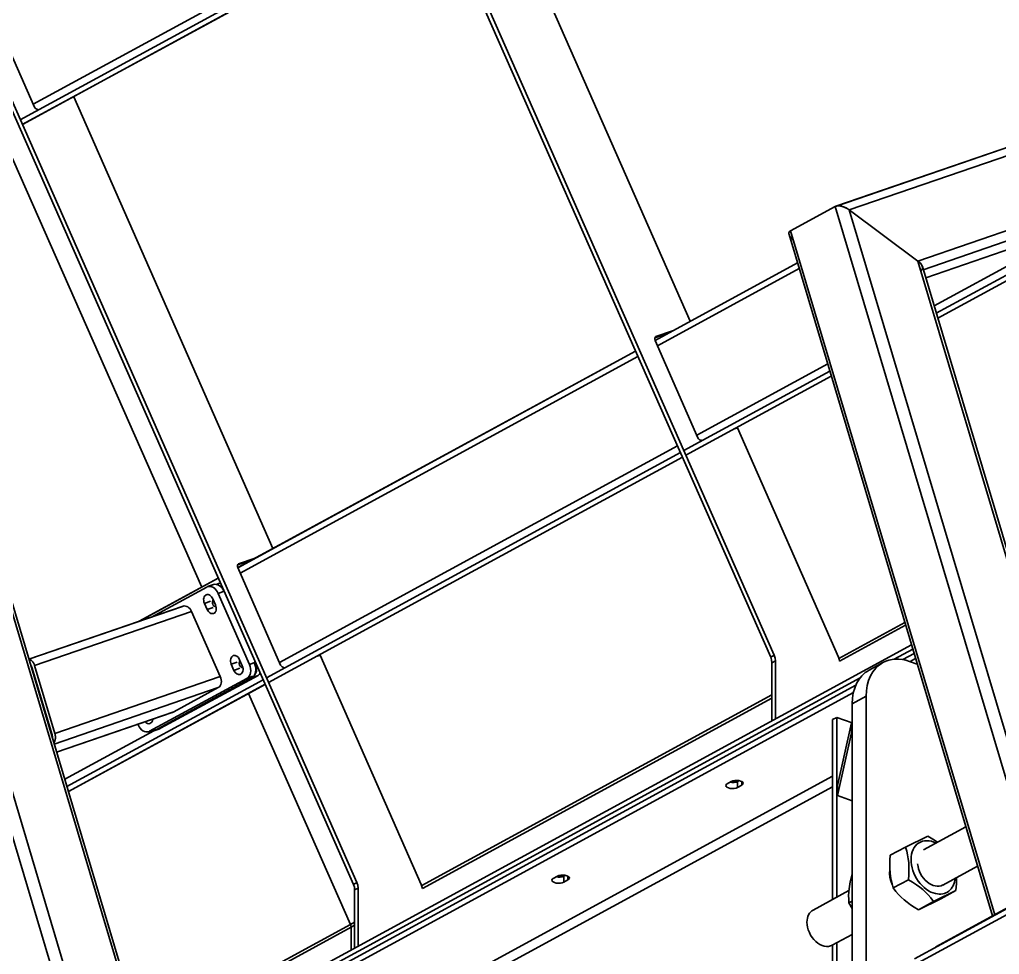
# Model space of a CAD drawing. Header units: millimetres. Extents: x 0 to 594, y 0 to 420.
# Drawn here: x 259.51 to 277.11, y 356.34 to 373.14 of the extents above; entities that cross this region are included whole.
import ezdxf

# ---------------------------------------------------------------- set-up
doc = ezdxf.new("R2010")
doc.units = ezdxf.units.MM

msp = doc.modelspace()

# ---------------------------------------------------------------- linework, layer by layer
at = {"color": 1, "lineweight": 35}
for p, q in [((273.002, 361.68), (261.37, 388.05)), ((273.065, 361.714), (261.432, 388.084)), ((265.506, 357.597), (253.874, 383.967)), ((265.568, 357.631), (253.936, 384.001)), ((253.783, 381.224), (263.497, 348.67)), ((253.863, 381.125), (263.554, 348.65)), ((253.207, 379.939), (262.431, 349.029)), ((253.107, 379.483), (262.208, 348.982)), ((267.979, 375.831), (271.558, 367.717)), ((259.754, 371.616), (266.902, 375.509)), ((259.522, 371.338), (266.956, 375.387)), ((259.558, 371.255), (266.992, 375.305)), ((259.559, 371.255), (266.993, 375.304)), ((259.003, 373.318), (259.775, 371.567)), ((260.431, 371.73), (260.482, 371.747)), ((260.482, 371.747), (264.061, 363.634)), ((259.788, 371.547), (259.775, 371.567)), ((259.804, 371.533), (259.788, 371.547)), ((259.822, 371.525), (259.804, 371.533)), ((259.84, 371.526), (259.822, 371.525)), ((262.781, 362.937), (259.198, 371.059)), ((259.198, 371.059), (262.781, 362.937)), ((274.171, 369.784), (278.053, 371.12)), ((274.186, 369.788), (278.041, 371.114)), ((274.413, 369.718), (278.205, 371.023)), ((275.977, 367.862), (281.344, 370.785)), ((276.003, 367.774), (281.38, 370.703)), ((276.003, 367.773), (281.38, 370.702)), ((278.72, 369.856), (275.646, 368.799)), ((274.159, 369.779), (273.359, 369.343)), ((273.359, 369.343), (274.159, 369.779)), ((274.171, 369.784), (274.159, 369.779)), ((274.159, 369.779), (274.16, 369.78)), ((274.159, 369.779), (274.159, 369.779)), ((274.159, 369.779), (277.826, 357.489)), ((274.16, 369.78), (274.161, 369.78)), ((274.161, 369.78), (274.162, 369.781)), ((274.162, 369.781), (274.163, 369.781)), ((274.163, 369.781), (274.164, 369.781)), ((274.164, 369.781), (274.165, 369.782)), ((274.165, 369.782), (274.166, 369.782)), ((274.166, 369.782), (274.167, 369.783)), ((274.167, 369.783), (274.168, 369.783)), ((274.168, 369.783), (274.169, 369.783)), ((274.169, 369.783), (274.17, 369.784)), ((274.17, 369.784), (274.17, 369.784)), ((274.17, 369.784), (274.171, 369.784)), ((274.185, 369.788), (274.171, 369.784)), ((274.171, 369.784), (274.184, 369.788)), ((274.184, 369.788), (274.199, 369.79)), ((274.2, 369.79), (274.185, 369.788)), ((274.199, 369.79), (274.214, 369.791)), ((274.217, 369.791), (274.2, 369.79)), ((274.214, 369.791), (274.231, 369.79)), ((274.235, 369.79), (274.217, 369.791)), ((274.231, 369.79), (274.248, 369.789)), ((274.255, 369.788), (274.235, 369.79)), ((274.248, 369.789), (274.266, 369.785)), ((274.274, 369.784), (274.255, 369.788)), ((274.266, 369.785), (274.285, 369.781)), ((274.295, 369.778), (274.274, 369.784)), ((274.285, 369.781), (274.304, 369.775)), ((274.315, 369.771), (274.295, 369.778)), ((274.304, 369.775), (274.323, 369.768)), ((274.336, 369.763), (274.315, 369.771)), ((274.323, 369.768), (274.342, 369.76)), ((274.356, 369.753), (274.336, 369.763)), ((274.342, 369.76), (274.361, 369.751)), ((274.376, 369.742), (274.356, 369.753)), ((274.361, 369.751), (274.379, 369.741)), ((274.395, 369.731), (274.376, 369.742)), ((274.379, 369.741), (274.396, 369.73)), ((274.413, 369.718), (274.395, 369.731)), ((274.396, 369.73), (274.413, 369.718)), ((275.646, 368.799), (274.413, 369.718)), ((274.413, 369.718), (275.646, 368.799)), ((274.413, 369.718), (278.048, 357.535)), ((275.743, 368.644), (278.684, 369.655)), ((273.329, 369.298), (273.331, 369.309)), ((273.33, 369.304), (273.329, 369.298)), ((273.329, 369.298), (273.329, 369.292)), ((273.33, 369.286), (273.329, 369.298)), ((273.329, 369.292), (273.33, 369.286)), ((273.331, 369.309), (273.33, 369.304)), ((273.33, 369.286), (273.331, 369.279)), ((273.333, 369.273), (273.33, 369.286)), ((273.331, 369.309), (273.335, 369.319)), ((273.333, 369.314), (273.331, 369.309)), ((273.335, 369.319), (273.333, 369.314)), ((273.335, 369.319), (273.341, 369.329)), ((273.338, 369.324), (273.335, 369.319)), ((273.341, 369.329), (273.338, 369.324)), ((273.341, 369.329), (273.349, 369.337)), ((273.345, 369.333), (273.341, 369.329)), ((273.349, 369.337), (273.345, 369.333)), ((273.349, 369.337), (273.359, 369.343)), ((273.354, 369.34), (273.349, 369.337)), ((273.359, 369.343), (273.354, 369.34)), ((273.359, 369.343), (277.026, 357.053)), ((273.331, 369.279), (273.333, 369.273)), ((273.333, 369.273), (273.335, 369.266)), ((273.338, 369.26), (273.333, 369.273)), ((273.333, 369.273), (276.986, 357.031)), ((273.335, 369.266), (273.338, 369.26)), ((273.338, 369.26), (273.341, 369.253)), ((273.345, 369.246), (273.338, 369.26)), ((273.341, 369.253), (273.345, 369.246)), ((273.345, 369.246), (273.349, 369.239)), ((273.354, 369.232), (273.345, 369.246)), ((273.349, 369.239), (273.354, 369.232)), ((273.354, 369.232), (273.359, 369.225)), ((273.365, 369.218), (273.354, 369.232)), ((273.359, 369.225), (273.365, 369.218)), ((273.365, 369.218), (273.371, 369.211)), ((273.378, 369.204), (273.365, 369.218)), ((273.371, 369.211), (273.378, 369.204)), ((273.378, 369.204), (273.385, 369.197)), ((273.392, 369.191), (273.378, 369.204)), ((273.385, 369.197), (273.392, 369.191)), ((273.392, 369.191), (273.4, 369.184)), ((273.408, 369.177), (273.392, 369.191)), ((273.4, 369.184), (273.408, 369.177)), ((275.787, 368.498), (277.885, 369.22)), ((275.787, 368.497), (277.872, 369.214)), ((270.924, 367.372), (273.484, 368.767)), ((270.924, 367.371), (273.484, 368.766)), ((275.655, 368.792), (275.646, 368.799)), ((275.646, 368.799), (275.663, 368.785)), ((275.646, 368.799), (279.114, 357.176)), ((275.663, 368.785), (275.655, 368.792)), ((275.671, 368.778), (275.663, 368.785)), ((275.663, 368.785), (275.678, 368.772)), ((275.679, 368.771), (275.671, 368.778)), ((275.678, 368.772), (275.692, 368.758)), ((275.686, 368.764), (275.679, 368.771)), ((275.692, 368.757), (275.686, 368.764)), ((275.692, 368.758), (275.703, 368.743)), ((275.938, 367.992), (277.528, 368.859)), ((270.966, 367.275), (273.515, 368.663)), ((275.699, 368.749), (275.692, 368.757)), ((275.704, 368.742), (275.699, 368.749)), ((275.711, 368.636), (275.701, 368.629)), ((275.701, 368.629), (275.706, 368.632)), ((275.703, 368.743), (275.713, 368.729)), ((275.709, 368.735), (275.704, 368.742)), ((275.706, 368.632), (275.711, 368.636)), ((275.714, 368.728), (275.709, 368.735)), ((275.719, 368.644), (275.711, 368.636)), ((275.711, 368.636), (275.715, 368.64)), ((275.713, 368.729), (275.721, 368.715)), ((275.718, 368.72), (275.714, 368.728)), ((275.715, 368.64), (275.719, 368.644)), ((275.721, 368.713), (275.718, 368.72)), ((275.725, 368.654), (275.719, 368.644)), ((275.719, 368.644), (275.722, 368.648)), ((275.721, 368.715), (275.726, 368.701)), ((275.724, 368.706), (275.721, 368.713)), ((275.722, 368.648), (275.725, 368.653)), ((275.727, 368.699), (275.724, 368.706)), ((275.729, 368.664), (275.725, 368.654)), ((275.725, 368.653), (275.727, 368.658)), ((275.726, 368.701), (275.729, 368.688)), ((275.728, 368.693), (275.727, 368.699)), ((275.727, 368.699), (279.171, 357.157)), ((275.727, 368.658), (275.729, 368.663)), ((275.73, 368.687), (275.728, 368.693)), ((275.729, 368.688), (275.73, 368.676)), ((275.73, 368.676), (275.729, 368.664)), ((275.729, 368.663), (275.73, 368.669)), ((275.73, 368.68), (275.73, 368.687)), ((275.73, 368.675), (275.73, 368.68)), ((275.73, 368.669), (275.73, 368.675)), ((271.238, 367.544), (270.94, 367.441)), ((270.918, 367.412), (270.924, 367.428)), ((270.918, 367.393), (270.918, 367.412)), ((270.924, 367.372), (270.918, 367.393)), ((270.92, 367.422), (271.176, 367.51)), ((270.924, 367.428), (270.935, 367.439)), ((270.924, 367.372), (271.696, 365.622)), ((270.94, 367.441), (270.931, 367.436)), ((270.935, 367.439), (270.94, 367.441)), ((263.427, 363.289), (270.575, 367.182)), ((263.428, 363.288), (270.576, 367.181)), ((263.47, 363.192), (270.618, 367.085)), ((271.674, 365.67), (274.026, 366.951)), ((271.442, 365.392), (274.065, 366.82)), ((271.479, 365.31), (274.091, 366.733)), ((271.479, 365.309), (274.091, 366.732)), ((272.352, 365.784), (272.403, 365.802)), ((272.403, 365.802), (274.22, 361.681)), ((271.708, 365.602), (271.696, 365.622)), ((271.725, 365.587), (271.708, 365.602)), ((264.178, 361.587), (271.326, 365.48)), ((271.743, 365.58), (271.725, 365.587)), ((271.76, 365.581), (271.743, 365.58)), ((263.946, 361.309), (271.38, 365.358)), ((263.982, 361.227), (271.416, 365.276)), ((263.983, 361.226), (271.417, 365.275)), ((263.421, 363.329), (263.427, 363.345)), ((263.421, 363.309), (263.421, 363.329)), ((263.427, 363.289), (263.421, 363.309)), ((263.424, 363.338), (263.68, 363.426)), ((263.427, 363.345), (263.439, 363.355)), ((263.443, 363.357), (263.434, 363.353)), ((263.439, 363.355), (263.443, 363.357)), ((263.742, 363.46), (263.443, 363.357)), ((263.427, 363.289), (264.199, 361.538)), ((261.659, 362.326), (263.079, 363.099)), ((261.664, 362.327), (263.079, 363.098)), ((262.886, 362.948), (262.993, 362.985)), ((262.911, 362.953), (262.886, 362.948)), ((262.902, 362.952), (262.977, 362.978)), ((262.937, 362.952), (262.911, 362.953)), ((262.964, 362.945), (262.937, 362.952)), ((262.977, 362.978), (262.993, 362.985)), ((262.993, 362.985), (263.017, 362.99)), ((263.017, 362.99), (263.042, 362.989)), ((263.042, 362.989), (263.068, 362.983)), ((263.084, 363.002), (263.045, 362.989)), ((263.048, 362.988), (263.068, 362.995)), ((263.068, 362.995), (263.084, 363.002)), ((263.068, 362.983), (263.094, 362.97)), ((263.084, 363.002), (263.119, 363.008)), ((263.094, 362.97), (263.118, 362.953)), ((263.118, 362.953), (263.141, 362.931)), ((262.87, 362.941), (261.878, 362.401)), ((262.836, 362.781), (262.825, 362.764)), ((262.849, 362.794), (262.836, 362.781)), ((262.865, 362.802), (262.849, 362.794)), ((262.88, 362.805), (262.865, 362.802)), ((262.886, 362.948), (262.87, 362.941)), ((262.896, 362.804), (262.88, 362.805)), ((262.913, 362.8), (262.896, 362.804)), ((262.928, 362.792), (262.913, 362.8)), ((262.957, 362.766), (262.928, 362.792)), ((262.991, 362.931), (262.964, 362.945)), ((263.016, 362.912), (262.991, 362.931)), ((263.039, 362.887), (263.016, 362.912)), ((263.059, 362.859), (263.039, 362.887)), ((263.076, 362.827), (263.059, 362.859)), ((263.183, 362.864), (263.076, 362.827)), ((263.639, 361.551), (263.076, 362.827)), ((263.141, 362.931), (263.161, 362.904)), ((263.161, 362.904), (263.178, 362.875)), ((259.676, 361.644), (262.448, 362.597)), ((262.448, 362.597), (262.436, 362.592)), ((262.468, 362.601), (262.448, 362.597)), ((262.489, 362.6), (262.468, 362.601)), ((262.511, 362.594), (262.489, 362.6)), ((262.819, 362.743), (262.815, 362.72)), ((262.815, 362.72), (262.816, 362.696)), ((262.816, 362.696), (262.821, 362.672)), ((262.825, 362.764), (262.819, 362.743)), ((262.821, 362.672), (262.829, 362.648)), ((262.937, 362.685), (262.829, 362.648)), ((262.829, 362.648), (262.878, 362.538)), ((262.979, 362.729), (262.957, 362.766)), ((262.978, 362.694), (262.972, 362.675)), ((262.972, 362.675), (262.972, 362.653)), ((262.972, 362.653), (262.978, 362.631)), ((262.989, 362.708), (262.978, 362.694)), ((262.978, 362.631), (262.989, 362.611)), ((263.028, 362.62), (262.979, 362.729)), ((262.989, 362.611), (263.004, 362.597)), ((263.036, 362.596), (263.028, 362.62)), ((259.677, 361.643), (262.436, 362.592)), ((259.779, 361.53), (262.6, 362.5)), ((262.532, 362.583), (262.511, 362.594)), ((262.552, 362.568), (262.532, 362.583)), ((262.571, 362.548), (262.552, 362.568)), ((262.587, 362.526), (262.571, 362.548)), ((262.6, 362.5), (262.587, 362.526)), ((263.115, 361.333), (262.6, 362.5)), ((262.985, 362.575), (262.878, 362.538)), ((262.878, 362.538), (262.9, 362.502)), ((262.9, 362.502), (262.929, 362.476)), ((262.929, 362.476), (262.945, 362.468)), ((262.945, 362.468), (262.961, 362.463)), ((262.961, 362.463), (262.977, 362.463)), ((262.977, 362.463), (262.992, 362.466)), ((262.992, 362.466), (263.008, 362.474)), ((263.004, 362.597), (263.021, 362.589)), ((263.008, 362.474), (263.021, 362.487)), ((263.021, 362.589), (263.038, 362.589)), ((263.021, 362.487), (263.032, 362.504)), ((263.032, 362.504), (263.039, 362.524)), ((263.041, 362.572), (263.036, 362.596)), ((263.039, 362.524), (263.042, 362.547)), ((263.042, 362.547), (263.041, 362.572)), ((275.413, 362.303), (274.229, 361.658)), ((275.427, 362.254), (274.241, 361.608)), ((263.996, 355.618), (275.532, 361.902)), ((264.855, 361.701), (264.906, 361.719)), ((264.906, 361.719), (266.724, 357.598)), ((275.555, 361.824), (275.222, 361.643)), ((275.222, 361.643), (275.555, 361.824)), ((275.578, 361.747), (275.375, 361.636)), ((275.375, 361.636), (275.578, 361.747)), ((259.658, 361.552), (259.657, 361.552)), ((259.657, 361.552), (259.657, 361.552)), ((259.659, 361.553), (259.658, 361.553)), ((259.658, 361.553), (259.658, 361.552)), ((259.658, 361.552), (259.658, 361.552)), ((259.66, 361.553), (259.659, 361.553)), ((259.659, 361.553), (259.659, 361.553)), ((259.661, 361.554), (259.66, 361.553)), ((259.66, 361.553), (259.66, 361.553)), ((259.662, 361.554), (259.661, 361.554)), ((259.661, 361.554), (259.661, 361.554)), ((259.663, 361.554), (259.662, 361.554)), ((259.662, 361.554), (259.662, 361.554)), ((259.662, 361.554), (259.662, 361.554)), ((259.678, 361.637), (259.687, 361.635)), ((259.687, 361.635), (259.696, 361.633)), ((259.696, 361.633), (259.705, 361.629)), ((259.705, 361.629), (259.714, 361.624)), ((259.709, 361.54), (259.707, 361.542)), ((259.714, 361.624), (259.722, 361.619)), ((259.722, 361.619), (259.731, 361.612)), ((259.731, 361.612), (259.738, 361.604)), ((259.738, 361.604), (259.746, 361.596)), ((259.746, 361.596), (259.753, 361.586)), ((259.753, 361.586), (259.759, 361.576)), ((259.759, 361.576), (259.765, 361.566)), ((259.765, 361.566), (259.771, 361.554)), ((259.771, 361.554), (259.775, 361.542)), ((259.775, 361.542), (259.779, 361.53)), ((263.301, 361.649), (263.298, 361.626)), ((263.298, 361.626), (263.299, 361.602)), ((263.299, 361.602), (263.304, 361.578)), ((263.308, 361.67), (263.301, 361.649)), ((263.304, 361.578), (263.312, 361.554)), ((263.319, 361.687), (263.308, 361.67)), ((263.419, 361.591), (263.312, 361.554)), ((263.312, 361.554), (263.36, 361.444)), ((263.332, 361.7), (263.319, 361.687)), ((263.348, 361.708), (263.332, 361.7)), ((263.363, 361.711), (263.348, 361.708)), ((263.379, 361.71), (263.363, 361.711)), ((263.395, 361.706), (263.379, 361.71)), ((263.411, 361.698), (263.395, 361.706)), ((263.44, 361.672), (263.411, 361.698)), ((263.462, 361.635), (263.44, 361.672)), ((263.461, 361.6), (263.455, 361.581)), ((263.455, 361.581), (263.455, 361.559)), ((263.455, 361.559), (263.461, 361.537)), ((263.472, 361.613), (263.461, 361.6)), ((263.51, 361.526), (263.462, 361.635)), ((263.639, 361.551), (263.746, 361.588)), ((263.652, 361.514), (263.639, 361.551)), ((263.743, 361.531), (263.73, 361.568)), ((263.75, 361.577), (263.76, 361.546)), ((263.751, 361.575), (263.751, 361.575)), ((263.76, 361.546), (263.767, 361.514)), ((273.002, 361.68), (273.065, 361.714)), ((273.019, 361.63), (273.002, 361.68)), ((273.025, 361.58), (273.019, 361.63)), ((273.087, 361.614), (273.025, 361.58)), ((273.025, 360.536), (273.025, 361.58)), ((273.065, 361.714), (273.081, 361.664)), ((273.081, 361.664), (273.087, 361.614)), ((273.087, 360.57), (273.087, 361.614)), ((274.233, 361.645), (274.22, 361.681)), ((274.241, 361.608), (274.233, 361.645)), ((274.769, 361.447), (275.019, 361.583)), ((274.984, 361.562), (274.952, 361.539)), ((275.019, 361.583), (274.984, 361.562)), ((275.071, 361.607), (275.019, 361.583)), ((275.126, 361.626), (275.071, 361.607)), ((275.184, 361.638), (275.126, 361.626)), ((275.244, 361.644), (275.184, 361.638)), ((275.306, 361.644), (275.244, 361.644)), ((275.369, 361.637), (275.306, 361.644)), ((275.433, 361.624), (275.369, 361.637)), ((275.497, 361.604), (275.433, 361.624)), ((275.497, 361.604), (275.635, 361.556)), ((275.508, 361.601), (275.606, 361.654)), ((259.711, 361.538), (259.709, 361.54)), ((259.713, 361.536), (259.711, 361.538)), ((259.715, 361.533), (259.713, 361.536)), ((259.717, 361.53), (259.715, 361.533)), ((259.718, 361.528), (259.717, 361.53)), ((259.72, 361.525), (259.718, 361.528)), ((259.722, 361.522), (259.72, 361.525)), ((259.723, 361.519), (259.722, 361.522)), ((259.725, 361.516), (259.723, 361.519)), ((259.726, 361.513), (259.725, 361.516)), ((259.727, 361.509), (259.726, 361.513)), ((259.728, 361.506), (259.727, 361.509)), ((259.729, 361.503), (259.728, 361.506)), ((260.093, 360.284), (259.729, 361.503)), ((259.743, 361.421), (259.753, 361.424)), ((259.779, 361.53), (260.143, 360.311)), ((263.467, 361.481), (263.36, 361.444)), ((263.36, 361.444), (263.382, 361.408)), ((263.382, 361.408), (263.411, 361.382)), ((263.411, 361.382), (263.427, 361.374)), ((263.427, 361.374), (263.443, 361.369)), ((263.443, 361.369), (263.459, 361.369)), ((263.459, 361.369), (263.474, 361.372)), ((263.461, 361.537), (263.472, 361.517)), ((263.472, 361.517), (263.487, 361.503)), ((263.474, 361.372), (263.49, 361.38)), ((263.487, 361.503), (263.504, 361.495)), ((263.49, 361.38), (263.504, 361.393)), ((263.504, 361.495), (263.521, 361.495)), ((263.504, 361.393), (263.514, 361.41)), ((263.519, 361.502), (263.51, 361.526)), ((263.514, 361.41), (263.521, 361.43)), ((263.523, 361.478), (263.519, 361.502)), ((263.521, 361.43), (263.524, 361.453)), ((263.524, 361.453), (263.523, 361.478)), ((263.636, 361.34), (263.65, 361.369)), ((263.65, 361.369), (263.659, 361.402)), ((263.66, 361.476), (263.652, 361.514)), ((263.659, 361.402), (263.662, 361.438)), ((263.662, 361.438), (263.66, 361.476)), ((263.741, 361.374), (263.726, 361.355)), ((263.727, 361.357), (263.741, 361.386)), ((263.741, 361.386), (263.75, 361.419)), ((263.754, 361.397), (263.741, 361.374)), ((263.751, 361.493), (263.743, 361.531)), ((263.75, 361.419), (263.753, 361.455)), ((263.753, 361.455), (263.751, 361.493)), ((263.763, 361.424), (263.754, 361.397)), ((263.768, 361.452), (263.763, 361.424)), ((263.767, 361.514), (263.769, 361.483)), ((263.769, 361.483), (263.768, 361.452)), ((263.814, 361.37), (263.792, 361.354)), ((263.832, 361.391), (263.814, 361.37)), ((264.212, 361.519), (264.199, 361.538)), ((264.228, 361.504), (264.212, 361.519)), ((264.246, 361.496), (264.228, 361.504)), ((264.264, 361.498), (264.246, 361.496)), ((274.642, 361.348), (274.702, 361.403)), ((274.702, 361.403), (274.734, 361.426)), ((274.734, 361.426), (274.769, 361.447)), ((274.839, 361.419), (274.796, 361.345)), ((274.892, 361.484), (274.839, 361.419)), ((274.952, 361.539), (274.892, 361.484)), ((259.768, 361.336), (259.778, 361.339)), ((260.143, 360.311), (263.115, 361.333)), ((260.359, 359.355), (263.884, 361.275)), ((260.385, 359.267), (263.92, 361.193)), ((260.386, 359.267), (263.92, 361.192)), ((261.845, 360.348), (263.594, 361.3)), ((261.85, 354.359), (274.608, 361.308)), ((261.936, 360.365), (263.685, 361.318)), ((263.792, 361.354), (262.043, 360.402)), ((263.126, 361.304), (263.115, 361.333)), ((263.124, 361.188), (263.131, 361.214)), ((263.132, 361.273), (263.126, 361.304)), ((263.131, 361.214), (263.134, 361.243)), ((263.134, 361.243), (263.132, 361.273)), ((263.701, 361.337), (263.594, 361.3)), ((263.594, 361.3), (263.617, 361.317)), ((263.617, 361.317), (263.636, 361.34)), ((263.792, 361.354), (263.685, 361.318)), ((263.685, 361.318), (263.708, 361.334)), ((263.708, 361.334), (263.727, 361.357)), ((274.608, 361.308), (263.996, 355.528)), ((274.511, 361.126), (274.546, 361.209)), ((274.546, 361.209), (274.59, 361.283)), ((274.59, 361.283), (274.642, 361.348)), ((274.761, 361.263), (274.736, 361.173)), ((274.796, 361.345), (274.761, 361.263)), ((260.131, 360.119), (263.079, 361.133)), ((274.531, 361.176), (261.873, 354.282)), ((261.873, 354.282), (274.531, 361.176)), ((261.901, 354.189), (274.488, 361.045)), ((262.28, 360.697), (263.079, 361.133)), ((263.079, 361.133), (263.098, 361.146)), ((263.098, 361.146), (263.113, 361.165)), ((263.113, 361.165), (263.124, 361.188)), ((265.453, 356.878), (263.622, 361.029)), ((263.622, 361.029), (265.453, 356.878)), ((274.471, 360.941), (274.486, 361.037)), ((274.486, 361.037), (274.511, 361.126)), ((274.721, 361.077), (274.716, 360.977)), ((274.736, 361.173), (274.721, 361.077)), ((273.025, 361.002), (266.733, 357.575)), ((273.025, 360.946), (266.745, 357.525)), ((274.716, 360.977), (274.466, 360.841)), ((274.466, 360.841), (274.471, 360.941)), ((274.466, 354.774), (274.466, 360.841)), ((274.716, 360.977), (274.716, 354.91)), ((260.175, 359.973), (262.28, 360.697)), ((260.175, 359.972), (262.267, 360.692)), ((262.254, 360.689), (262.267, 360.692)), ((262.267, 360.692), (262.28, 360.697)), ((261.763, 360.518), (261.783, 360.5)), ((261.783, 360.5), (261.806, 360.488)), ((261.806, 360.488), (261.828, 360.484)), ((261.828, 360.484), (261.85, 360.487)), ((261.85, 360.487), (261.869, 360.498)), ((261.869, 360.498), (261.884, 360.515)), ((261.884, 360.515), (261.895, 360.538)), ((261.895, 360.538), (261.9, 360.566)), ((274.113, 360.558), (274.188, 360.599)), ((274.113, 357.327), (274.113, 360.558)), ((274.188, 360.599), (274.188, 357.368)), ((274.188, 360.599), (274.466, 360.502)), ((274.201, 359.372), (274.454, 360.501)), ((274.454, 360.321), (274.454, 360.501)), ((274.454, 360.501), (274.466, 360.496)), ((260.143, 360.311), (260.147, 360.298)), ((260.32, 359.486), (261.923, 360.359)), ((261.634, 360.474), (261.64, 360.462)), ((261.64, 360.462), (261.656, 360.43)), ((261.656, 360.43), (261.676, 360.402)), ((261.676, 360.402), (261.699, 360.377)), ((261.699, 360.377), (261.725, 360.358)), ((261.725, 360.358), (261.751, 360.344)), ((261.751, 360.344), (261.778, 360.337)), ((261.778, 360.337), (261.805, 360.336)), ((261.805, 360.336), (261.83, 360.341)), ((261.83, 360.341), (261.937, 360.378)), ((261.83, 360.341), (261.845, 360.348)), ((261.845, 360.348), (261.952, 360.384)), ((261.868, 360.354), (261.895, 360.353)), ((261.895, 360.353), (261.921, 360.358)), ((262.028, 360.395), (261.921, 360.358)), ((261.921, 360.358), (261.936, 360.365)), ((261.936, 360.365), (262.043, 360.402)), ((262.028, 360.395), (262.012, 360.391)), ((262.043, 360.402), (262.028, 360.395)), ((274.201, 359.192), (274.454, 360.321)), ((274.454, 360.321), (274.466, 360.316)), ((260.094, 360.28), (260.093, 360.284)), ((260.095, 360.277), (260.094, 360.28)), ((260.096, 360.273), (260.095, 360.277)), ((260.096, 360.27), (260.096, 360.273)), ((260.097, 360.266), (260.096, 360.27)), ((260.097, 360.263), (260.097, 360.266)), ((260.098, 360.259), (260.097, 360.263)), ((260.097, 360.237), (260.098, 360.241)), ((260.097, 360.234), (260.097, 360.237)), ((260.098, 360.255), (260.098, 360.259)), ((260.098, 360.252), (260.098, 360.255)), ((260.098, 360.248), (260.098, 360.252)), ((260.098, 360.245), (260.098, 360.248)), ((260.098, 360.241), (260.098, 360.245)), ((260.131, 360.149), (260.125, 360.139)), ((260.136, 360.159), (260.131, 360.149)), ((260.141, 360.17), (260.136, 360.159)), ((260.144, 360.182), (260.141, 360.17)), ((260.148, 360.194), (260.144, 360.182)), ((260.147, 360.298), (260.149, 360.285)), ((260.15, 360.206), (260.148, 360.194)), ((260.149, 360.285), (260.151, 360.272)), ((260.152, 360.219), (260.15, 360.206)), ((260.151, 360.272), (260.153, 360.259)), ((260.153, 360.232), (260.152, 360.219)), ((260.153, 360.259), (260.153, 360.245)), ((260.153, 360.245), (260.153, 360.232)), ((274.113, 359.543), (263.695, 353.868)), ((272.22, 359.405), (272.295, 359.446)), ((272.27, 359.432), (272.307, 359.428)), ((272.295, 359.446), (272.323, 359.457)), ((272.307, 359.428), (272.345, 359.43)), ((272.309, 359.452), (272.341, 359.449)), ((272.323, 359.457), (272.356, 359.464)), ((272.341, 359.449), (272.374, 359.45)), ((272.345, 359.43), (272.38, 359.437)), ((272.356, 359.464), (272.393, 359.466)), ((272.374, 359.45), (272.405, 359.454)), ((272.38, 359.437), (272.408, 359.448)), ((272.393, 359.466), (272.429, 359.463)), ((272.405, 359.454), (272.432, 359.462)), ((272.408, 359.448), (272.434, 359.462)), ((272.408, 359.448), (272.408, 359.34)), ((272.429, 359.463), (272.461, 359.455)), ((272.461, 359.455), (272.487, 359.444)), ((272.483, 359.446), (272.483, 359.381)), ((272.487, 359.444), (272.503, 359.429)), ((272.503, 359.429), (272.509, 359.413)), ((274.113, 359.352), (263.792, 353.73)), ((272.194, 359.373), (272.201, 359.39)), ((272.2, 359.357), (272.194, 359.373)), ((272.216, 359.342), (272.2, 359.357)), ((272.201, 359.39), (272.22, 359.405)), ((272.242, 359.331), (272.216, 359.342)), ((272.274, 359.323), (272.242, 359.331)), ((272.311, 359.32), (272.274, 359.323)), ((272.347, 359.322), (272.311, 359.32)), ((272.381, 359.329), (272.347, 359.322)), ((272.408, 359.34), (272.381, 359.329)), ((272.483, 359.381), (272.408, 359.34)), ((272.502, 359.396), (272.483, 359.381)), ((272.509, 359.413), (272.502, 359.396)), ((274.201, 359.192), (274.201, 359.372)), ((274.466, 359.1), (274.201, 359.192)), ((276.508, 358.632), (275.749, 358.218)), ((275.825, 358.465), (275.424, 358.268)), ((275.694, 358.359), (275.729, 358.373)), ((275.729, 358.373), (275.767, 358.38)), ((275.767, 358.38), (275.807, 358.383)), ((275.807, 358.383), (275.848, 358.38)), ((275.918, 358.408), (275.825, 358.465)), ((275.848, 358.38), (275.889, 358.372)), ((275.997, 358.354), (275.918, 358.408)), ((275.424, 358.268), (275.151, 358.12)), ((275.424, 358.268), (275.445, 358.195)), ((275.544, 358.183), (275.56, 358.222)), ((275.56, 358.222), (275.579, 358.258)), ((275.579, 358.258), (275.603, 358.29)), ((275.603, 358.29), (275.63, 358.318)), ((275.63, 358.318), (275.66, 358.341)), ((275.66, 358.341), (275.694, 358.359)), ((275.889, 358.372), (275.931, 358.359)), ((275.931, 358.359), (275.973, 358.341)), ((275.141, 357.952), (275.144, 358.031)), ((275.144, 358.031), (275.151, 358.12)), ((275.445, 358.195), (275.461, 358.126)), ((275.461, 358.126), (275.473, 358.059)), ((275.473, 358.059), (275.481, 357.991)), ((275.523, 358.047), (275.526, 358.095)), ((275.525, 357.998), (275.523, 358.047)), ((275.526, 358.095), (275.533, 358.14)), ((275.533, 358.14), (275.544, 358.183)), ((275.143, 357.859), (275.138, 357.796)), ((275.142, 357.879), (275.141, 357.952)), ((275.146, 357.809), (275.142, 357.879)), ((275.481, 357.991), (275.485, 357.922)), ((275.486, 357.849), (275.483, 357.77)), ((275.485, 357.922), (275.486, 357.849)), ((275.531, 357.948), (275.525, 357.998)), ((275.541, 357.897), (275.531, 357.948)), ((275.556, 357.847), (275.541, 357.897)), ((275.575, 357.797), (275.556, 357.847)), ((275.649, 357.921), (275.642, 357.966)), ((275.66, 357.876), (275.649, 357.921)), ((275.676, 357.832), (275.66, 357.876)), ((276.718, 357.927), (276.093, 357.586)), ((269.071, 357.671), (269.077, 357.689)), ((269.076, 357.655), (269.071, 357.671)), ((269.077, 357.689), (269.097, 357.704)), ((269.097, 357.704), (269.172, 357.745)), ((269.146, 357.731), (269.183, 357.727)), ((269.172, 357.745), (269.199, 357.756)), ((269.183, 357.727), (269.221, 357.729)), ((269.185, 357.751), (269.217, 357.748)), ((269.199, 357.756), (269.233, 357.762)), ((269.217, 357.748), (269.25, 357.748)), ((269.221, 357.729), (269.256, 357.735)), ((269.233, 357.762), (269.269, 357.764)), ((269.25, 357.748), (269.281, 357.753)), ((269.256, 357.735), (269.284, 357.747)), ((269.269, 357.764), (269.305, 357.761)), ((269.281, 357.753), (269.309, 357.761)), ((269.284, 357.747), (269.31, 357.761)), ((269.284, 357.747), (269.284, 357.639)), ((269.359, 357.679), (269.284, 357.639)), ((269.305, 357.761), (269.338, 357.754)), ((269.338, 357.754), (269.364, 357.742)), ((269.359, 357.745), (269.359, 357.679)), ((269.379, 357.695), (269.359, 357.679)), ((269.364, 357.742), (269.38, 357.728)), ((269.386, 357.712), (269.379, 357.695)), ((269.38, 357.728), (269.386, 357.712)), ((274.43, 357.642), (274.466, 357.789)), ((275.138, 357.796), (275.143, 357.729)), ((275.14, 357.837), (275.144, 357.836)), ((275.143, 357.729), (275.159, 357.661)), ((275.154, 357.742), (275.146, 357.809)), ((275.166, 357.675), (275.154, 357.742)), ((275.182, 357.606), (275.166, 357.675)), ((275.476, 357.681), (275.203, 357.533)), ((275.483, 357.77), (275.476, 357.681)), ((275.476, 357.681), (275.552, 357.636)), ((275.597, 357.748), (275.575, 357.797)), ((275.624, 357.701), (275.597, 357.748)), ((275.653, 357.656), (275.624, 357.701)), ((275.696, 357.788), (275.676, 357.832)), ((275.72, 357.747), (275.696, 357.788)), ((275.748, 357.709), (275.72, 357.747)), ((275.779, 357.674), (275.748, 357.709)), ((275.812, 357.643), (275.779, 357.674)), ((276.318, 357.708), (276.304, 357.638)), ((276.339, 357.612), (276.339, 357.72)), ((265.506, 357.597), (265.568, 357.631)), ((265.523, 357.547), (265.506, 357.597)), ((265.528, 357.497), (265.523, 357.547)), ((265.591, 357.531), (265.528, 357.497)), ((265.528, 356.453), (265.528, 357.497)), ((265.568, 357.631), (265.585, 357.581)), ((265.585, 357.581), (265.591, 357.531)), ((265.591, 356.487), (265.591, 357.531)), ((266.737, 357.562), (266.724, 357.598)), ((266.745, 357.525), (266.737, 357.562)), ((269.093, 357.641), (269.076, 357.655)), ((269.118, 357.63), (269.093, 357.641)), ((269.151, 357.622), (269.118, 357.63)), ((269.187, 357.619), (269.151, 357.622)), ((269.224, 357.621), (269.187, 357.619)), ((269.257, 357.628), (269.224, 357.621)), ((269.284, 357.639), (269.257, 357.628)), ((274.404, 357.455), (274.41, 357.515)), ((274.41, 357.515), (274.43, 357.642)), ((275.159, 357.661), (275.185, 357.595)), ((275.203, 357.533), (275.182, 357.606)), ((275.252, 357.472), (275.203, 357.533)), ((275.552, 357.636), (275.619, 357.591)), ((275.619, 357.591), (275.679, 357.548)), ((275.686, 357.614), (275.653, 357.656)), ((275.679, 357.548), (275.734, 357.503)), ((275.721, 357.575), (275.686, 357.614)), ((275.758, 357.54), (275.721, 357.575)), ((275.734, 357.503), (275.785, 357.457)), ((275.798, 357.509), (275.758, 357.54)), ((275.838, 357.482), (275.798, 357.509)), ((275.847, 357.616), (275.812, 357.643)), ((275.884, 357.595), (275.847, 357.616)), ((275.921, 357.579), (275.884, 357.595)), ((275.958, 357.569), (275.921, 357.579)), ((275.995, 357.564), (275.958, 357.569)), ((275.98, 356.483), (277.854, 357.504)), ((276.03, 357.566), (275.995, 357.564)), ((276.064, 357.573), (276.03, 357.566)), ((276.095, 357.587), (276.064, 357.573)), ((276.224, 357.497), (276.202, 357.477)), ((276.245, 357.52), (276.224, 357.497)), ((276.264, 357.546), (276.245, 357.52)), ((276.28, 357.574), (276.264, 357.546)), ((276.304, 357.638), (276.28, 357.574)), ((276.33, 357.488), (276.339, 357.612)), ((274.407, 357.487), (273.763, 357.137)), ((274.403, 357.395), (274.404, 357.455)), ((274.404, 357.333), (274.403, 357.395)), ((274.409, 357.268), (274.404, 357.333)), ((275.299, 357.417), (275.252, 357.472)), ((275.348, 357.368), (275.299, 357.417)), ((275.399, 357.321), (275.348, 357.368)), ((275.454, 357.277), (275.399, 357.321)), ((275.583, 356.261), (277.782, 357.458)), ((277.782, 357.35), (275.583, 356.153)), ((276.058, 357.34), (275.657, 357.143)), ((275.785, 357.457), (275.833, 357.407)), ((275.833, 357.407), (275.881, 357.353)), ((275.88, 357.46), (275.838, 357.482)), ((275.922, 357.443), (275.88, 357.46)), ((275.881, 357.353), (275.929, 357.292)), ((275.964, 357.431), (275.922, 357.443)), ((275.929, 357.292), (276.33, 357.488)), ((275.997, 357.425), (275.964, 357.431)), ((276.03, 357.422), (275.997, 357.425)), ((276.061, 357.423), (276.03, 357.422)), ((276.33, 357.488), (276.058, 357.34)), ((276.092, 357.427), (276.061, 357.423)), ((276.122, 357.435), (276.092, 357.427)), ((276.15, 357.446), (276.122, 357.435)), ((276.177, 357.46), (276.15, 357.446)), ((276.202, 357.477), (276.177, 357.46)), ((274.466, 357.299), (274.409, 357.268)), ((274.466, 357.165), (274.409, 357.268)), ((275.514, 357.233), (275.454, 357.277)), ((275.58, 357.189), (275.514, 357.233)), ((275.657, 357.143), (275.58, 357.189)), ((275.929, 357.292), (275.657, 357.143)), ((273.661, 356.989), (273.656, 356.955)), ((273.67, 357.021), (273.661, 356.989)), ((273.683, 357.051), (273.67, 357.021)), ((273.699, 357.078), (273.683, 357.051)), ((273.717, 357.101), (273.699, 357.078)), ((273.739, 357.121), (273.717, 357.101)), ((273.763, 357.137), (273.739, 357.121)), ((265.453, 356.878), (261.707, 354.838)), ((265.464, 356.828), (261.722, 354.789)), ((265.528, 356.919), (265.453, 356.878)), ((265.462, 356.853), (265.453, 356.878)), ((265.453, 356.878), (265.462, 356.853)), ((265.464, 356.828), (265.462, 356.853)), ((265.462, 356.853), (265.464, 356.828)), ((265.528, 356.862), (265.464, 356.828)), ((265.464, 356.418), (265.464, 356.828)), ((265.464, 356.828), (265.464, 356.418)), ((273.656, 356.955), (273.654, 356.919)), ((273.654, 356.919), (273.657, 356.873)), ((273.657, 356.873), (273.665, 356.826)), ((273.665, 356.826), (273.678, 356.779)), ((273.678, 356.779), (273.697, 356.732)), ((273.697, 356.732), (273.72, 356.688)), ((273.72, 356.688), (273.747, 356.646)), ((273.747, 356.646), (273.778, 356.607)), ((274.466, 356.7), (274.107, 356.504)), ((273.778, 356.607), (273.812, 356.573)), ((273.812, 356.573), (273.848, 356.543)), ((273.848, 356.543), (273.886, 356.519)), ((273.886, 356.519), (273.925, 356.5)), ((273.925, 356.5), (273.964, 356.488)), ((273.964, 356.488), (274.002, 356.482)), ((274.002, 356.482), (274.04, 356.483)), ((274.04, 356.483), (274.075, 356.491)), ((274.075, 356.491), (274.107, 356.504)), ((274.113, 352.938), (274.113, 356.508)), ((274.188, 356.548), (274.188, 352.979)), ((275.949, 356.46), (275.962, 356.472)), ((275.962, 356.472), (275.98, 356.483)), ((275.98, 356.483), (275.98, 356.477))]:
    msp.add_line(p, q, dxfattribs=at)

doc.saveas('drawing.dxf')
